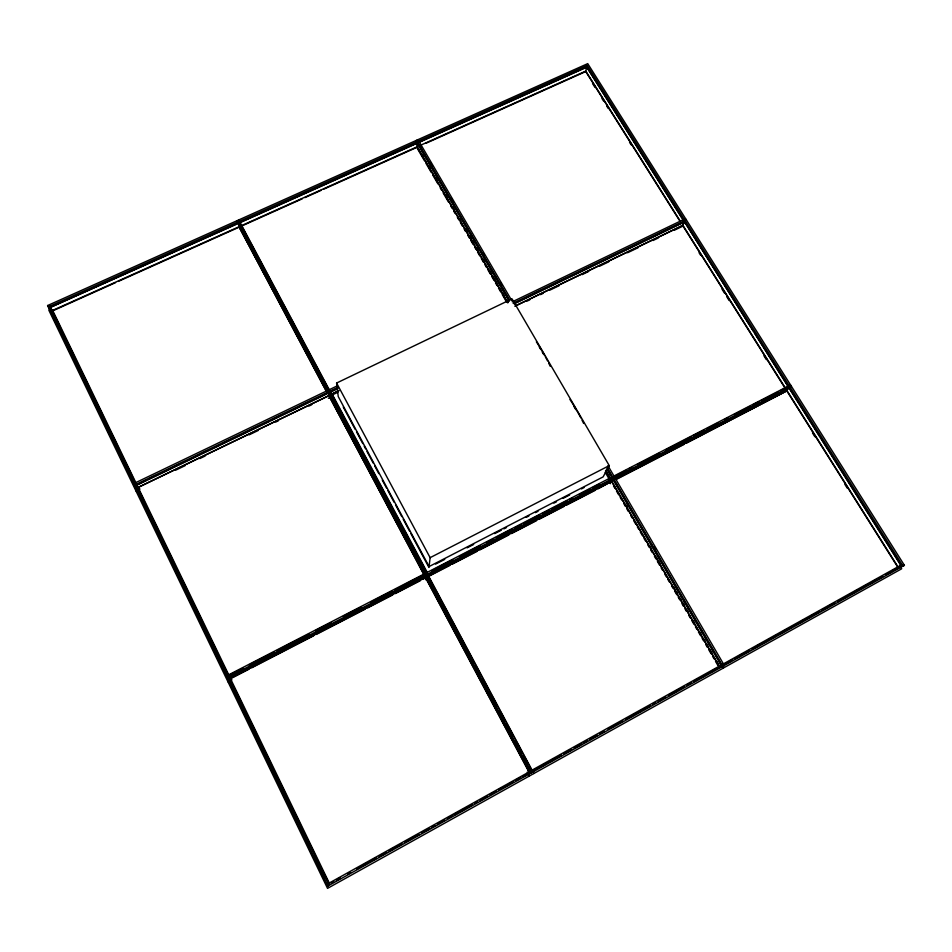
<?xml version="1.0" encoding="UTF-8"?>
<svg xmlns="http://www.w3.org/2000/svg" width="952" height="952" viewBox="0 0 952 952"><rect width="100%" height="100%" fill="white"/><g stroke="black" fill="none" stroke-linecap="round" stroke-linejoin="round"><path stroke-width="1.43" d="M417.024 147.953L417.297 143.978M607.352 468.015L722.818 666.317L721.985 666.817L722.056 665.936L719.831 667.257L605.543 470.74M329.237 882.921L230.348 678.383L425.699 577.447L423.009 579.304M425.937 575.71L426.02 574.996M427.603 574.175L427.519 574.889L789.172 388.142M429.078 566.559L430.125 557.67L336.603 383.037L512.045 298.88L609.244 465.611L603.116 476.892L429.078 566.559L338.246 396.556L336.603 383.037M674.409 230.205L682.453 226.35L685.012 220.614L789.113 385.643L788.173 386.774L684.428 221.578L753.294 330.784M585.48 72.304L587.146 65.486L418.725 140.956L418.666 142.586L586.718 67.235L683.512 220.757M328.345 884.444L328.666 883.349L228.778 676.836M903.15 566.035L904.4 565.309L587.729 63.629L47.6 305.532L327.607 886.169L328.654 884.813M682.489 225.231L683.679 222.625M227.956 677.265L227.516 678.181L227.076 677.705L791.421 386.333L790.481 387.464M530.347 771.727L328.642 393.045L328.975 392.391L331.772 397.638M608.268 479.832L608.923 478.654L605.198 472.24M611.934 477.725L612.457 476.797M611.339 480.712L612.767 478.202L621.144 492.6M611.517 480.998L613.326 478.285M718.51 666.507L719.081 666.174L611.624 481.391L598.13 488.816M614.29 478.451L614.825 477.511M897.903 566.749L787.066 390.748L686.594 443.108M530.145 771.346L328.666 883.349M531.038 773.036L237.215 220.614M533.025 771.893L531.585 771.858M721.045 665.21L721.878 664.71L531.085 770.68M723.508 665.96L724.353 665.472L607.995 465.778M723.27 668.09L721.783 665.531M901.996 564.572L900.747 565.309L789.077 388.19L790.005 387.071L901.996 564.572L722.58 664.353M337.448 879.386L340.042 877.934M363.438 864.928L366.032 863.488M369.935 861.31L375.136 858.43M380.336 855.539L382.93 854.087M390.725 849.755L393.331 848.303M406.325 841.08L408.92 839.64M412.823 837.462L418.023 834.571M423.212 831.691L425.818 830.239M455.71 813.615L463.505 809.283M466.099 807.843L468.705 806.392M493.398 792.659L495.992 791.219M498.586 789.767L501.192 788.327M508.987 783.996L511.581 782.544M515.484 780.378L520.684 777.486M532.703 770.799L537.88 767.919M543.068 765.039L545.651 763.599M553.433 759.279L556.028 757.84M558.61 756.388L561.204 754.948M565.095 752.794L570.272 749.914M575.46 747.022L578.054 745.583M591.002 738.383L593.596 736.943M601.366 732.612L603.961 731.172M607.852 729.018L613.028 726.138M633.758 714.607L641.541 710.275M644.123 708.835L646.717 707.395M676.515 690.831L684.298 686.499M686.88 685.059L689.474 683.619M697.257 679.3L699.839 677.86M708.907 672.814L715.392 669.208M719.284 667.054L721.866 665.615M726.067 663.27L732.564 659.665M736.467 657.487L744.262 653.155M746.856 651.715L749.462 650.264M757.256 645.932L759.851 644.492M768.942 639.435L776.737 635.103M779.331 633.651L792.326 626.428M800.12 622.096L804.023 619.931M811.818 615.587L814.412 614.147M817.006 612.707L819.612 611.255M822.207 609.816L833.904 603.306M849.493 594.643L852.088 593.191M854.682 591.751L857.288 590.311M861.179 588.134L867.677 584.528M871.58 582.362L876.768 579.471M892.357 570.795L894.963 569.356M897.558 567.916L900.152 566.464M448.309 817.827L452.2 815.662M491.161 793.992L495.064 791.826M551.184 760.624L555.064 758.458M583.576 742.608L587.467 740.442M626.345 718.819L630.236 716.666M669.113 695.043L672.993 692.877M695.031 680.632L698.911 678.467M754.805 647.384L758.684 645.23M780.628 633.02L784.507 630.867M331.248 883.373L333.831 881.933M336.425 880.493L340.304 878.339M348.075 874.019L350.669 872.579M356.679 869.14L361.022 866.82M361.867 866.26L369.638 861.929M373.969 859.62L376.564 858.18M379.146 856.74L386.917 852.421M389.07 851.124L393.39 848.815M394.247 848.244L402.03 843.912M404.612 842.472L408.92 840.176M409.8 839.593L419.285 834.416M421.867 832.976L429.638 828.656M431.827 827.347L434.814 825.777M437.408 824.337L441.288 822.171M442.192 821.576L444.774 820.136M447.369 818.696L451.653 816.411M454.235 814.971L462.006 810.652M462.922 810.057L472.359 804.892M474.584 803.571L477.547 802.012M480.129 800.572L487.9 796.253M490.125 794.92L494.374 792.647M500.49 789.16L504.727 786.887M505.667 786.269L513.449 781.949M517.674 779.688L520.268 778.248M522.862 776.808L530.621 772.488M531.264 772.048L535.464 769.799M536.428 769.168L545.793 764.051M546.757 763.421L554.504 759.113M557.087 757.685L561.299 755.424M563.881 753.996L571.628 749.688M574.211 748.248L581.958 743.94M584.195 742.596L587.122 741.061M589.704 739.633L597.451 735.325M599.7 733.98L603.913 731.731M610.03 728.232L614.242 725.983M615.194 725.364L622.941 721.057M625.523 719.617L629.736 717.368M630.688 716.749L640.065 711.62M642.648 710.18L650.406 705.872M652.632 704.539L655.571 703.004M658.153 701.564L665.9 697.257M668.482 695.817L676.229 691.509M678.455 690.176L681.037 688.736M688.784 684.428L691.366 683M693.96 681.561L698.185 679.3M699.125 678.693L708.514 673.552M710.739 672.219L723.722 665.091M724.639 664.496L732.409 660.176M734.992 658.736L739.264 656.452M740.168 655.857L749.629 650.68M752.223 649.24L759.993 644.921M762.171 643.623L771.644 638.435M772.524 637.864L775.118 636.424M777.701 634.984L792.373 626.916M793.23 626.345L802.738 621.144M803.583 620.585L807.915 618.264M808.76 617.705L818.28 612.505M822.171 610.339L828.645 606.733M830.763 605.472L835.118 603.14M837.712 601.7L840.307 600.26M841.116 599.712L850.66 594.488M851.469 593.953L861.024 588.729M863.119 587.479L869.581 583.885M870.092 583.683L872.687 582.243M873.46 581.72L876.054 580.28M878.636 578.84L883.051 576.484M885.634 575.044L893.416 570.712M894.166 570.212L901.937 565.893M327.607 886.169L904.4 565.309M790.529 384.917L226.29 676.051L226.719 676.539M227.98 675.182L228.409 675.658L242.927 668.173M249.091 664.996L257.445 660.676M258.289 660.236L274.081 652.096M276.711 650.728L285.172 646.372M285.921 645.98L303.652 636.828M304.342 636.471L308.936 634.103M315.54 630.7L331.379 622.525M343.255 616.396L351.704 612.029M352.502 611.624L360.915 607.281M370.982 602.08L379.324 597.773M380.217 597.309L392.105 591.18M394.747 589.823L421.427 576.043M422.462 575.508L425.104 574.151M431.684 570.748L452.759 559.871M459.34 556.48L480.415 545.603M486.996 542.2L493.588 538.808M496.218 537.452L512.021 529.288M514.651 527.932L521.244 524.54M523.874 523.172L539.677 515.02M542.307 513.663L548.899 510.26M551.529 508.903L567.332 500.752M569.962 499.383L572.604 498.027M579.185 494.623L589.716 489.197M592.358 487.829L598.939 484.437M614.564 476.369L626.571 470.181M629.034 468.896L631.664 467.539M638.245 464.148L659.415 453.223M665.888 449.88L690.95 436.944M693.58 435.588L704.052 430.185M706.682 428.828L718.546 422.712M725.103 419.32L727.744 417.964M734.313 414.572L750.116 406.421M752.699 405.076L759.268 401.685M761.897 400.328L777.748 392.153M780.295 390.844L786.864 387.452M228.825 677.503L426.21 575.579M428.483 575.163L471.966 552.695M474.596 551.339L504.905 535.678M507.547 534.322L532.573 521.387M536.535 519.352L590.561 491.446M593.191 490.078L611.636 480.558M616.61 477.987L647.122 462.232M650.894 460.28L704.944 432.351M707.562 431.006L733.849 417.428M737.788 415.393L761.636 403.077M764.277 401.708L786.685 390.13M229.111 678.55L426.329 576.674M427.638 575.996L786.864 390.415M427.591 576.472L611.624 481.391M616.039 479.106L787.066 390.748M231.955 678.026L249.079 669.173M251.721 667.816L313.648 635.817M316.278 634.46L365.032 609.268M367.674 607.9L392.7 594.964M395.342 593.608L420.368 580.672M428.852 576.293L449.844 565.44M452.474 564.084L477.404 551.196M480.022 549.84L508.892 534.929M511.522 533.572L536.452 520.684M539.082 519.328L564.012 506.44M566.642 505.095L595.512 490.173M616.979 479.082L683.964 444.465M227.98 681.822L231.931 679.776M425.496 579.708L428.138 578.316M430.125 557.67L609.244 465.611M435.54 564.108L444.739 559.371M467.087 547.852L473.656 544.461M494.695 533.62L501.264 530.24M503.894 528.884L506.523 527.527M526.242 517.364L528.872 516.008M535.44 512.616L538.07 511.272M553.85 503.144L556.468 501.787M563.048 498.396L569.617 495.004M581.446 488.911L584.076 487.555M337.853 387.404L134.256 485.222L134.898 486.163M513.092 303.212L686.404 219.948M136.731 484.782L146.394 480.141M149.059 478.856L199.587 454.58M202.252 453.295L219.698 444.905M222.316 443.656L269.118 421.165M271.796 419.88L328.975 392.391L329.404 395.437L424.449 573.901M330.32 391.748L335.663 389.178M515.687 302.665L639.458 243.188M640.315 242.772L684.714 221.447M136.243 485.52L337.984 388.547M514.163 303.878L684.393 222.054M332.224 393.712L338.888 390.51M229.039 675.408L138.123 487.4L328.892 395.627L424.009 574.282M515.258 305.985L682.905 225.338L785.21 387.797M137.124 487.924L329.713 395.282L329.285 392.248M330.737 394.782L338.769 390.927M514.961 306.175L682.929 225.362M175.858 470.098L185.176 465.611M199.825 458.567L205.156 456.008M249.103 434.862L258.42 430.375M275.735 422.045L278.4 420.76M309.031 406.028L311.697 404.743M527.134 301.082L529.812 299.785M540.522 294.632L543.199 293.347M549.899 290.122L559.264 285.612M582.029 274.664L588.729 271.439M599.439 266.286L608.804 261.776M627.547 252.756L638.268 247.603M652.989 240.523L658.344 237.94M332.724 396.246L332.534 394.83L337.889 392.248M140.004 489.03L135.981 490.958M328.404 398.329L331.379 396.841M337.27 385.857L133.518 483.699L134.172 484.639M512.283 301.82L685.559 218.627M135.172 482.902L49.897 306.223L237.94 221.959L238.297 223.446L49.968 307.544L57.049 322.216M240.344 222.197L417.5 142.776L417.357 147.155L323.93 189.103M419.142 142.05L586.872 66.854L681.894 217.544M135.957 482.902L52.669 310.4L238.988 226.766L326.584 391.284M240.796 225.945L417.059 146.822L507.654 302.617M420.118 145.454L585.777 71.091L680.335 221.257M54.442 309.745L51.729 310.971L56.227 320.277M115.573 282.637L52.181 311.102L49.968 307.544L238.69 222.935L239.666 226.933L118.274 281.435M241.32 226.183L302.26 198.825M304.961 197.611L321.217 190.317M425.782 143.371L585.73 71.555L680.133 221.495M47.6 305.532L49.516 307.401L52.098 312.756M138.123 487.4L138.576 488.043M587.146 65.486L684.179 219.293M754.876 333.295L788.125 386.012M819.958 436.492L789.089 387.559L786.59 390.558L897.319 566.44M821.54 439.003L901.461 565.738M900.057 566.309L901.699 568.772L327.536 888.371L48.814 310.138M683.453 226.755L784.829 387.762M592.56 83.55L594.917 87.298M601.997 98.544L603.568 101.043M606.721 106.041L608.292 108.54M629.534 142.288L631.105 144.787M699.066 252.756L700.648 255.267M722.032 289.218L724.401 292.99M726.781 296.762L729.149 300.534M763.98 355.87L766.36 359.642M812.496 432.946L814.864 436.706M844.9 484.413L847.268 488.174M52.669 310.4L53.241 311.316M49.897 306.223L135.172 482.509M417.976 139.658L511.748 300.594M420.165 145.144L421.665 147.715M430.637 163.125L432.137 165.707M450.832 197.79L453.092 201.681M482.985 253.006L484.473 255.564M500.181 282.53L501.68 285.1M654.333 547.198L655.821 549.756M416.536 140.301L509.534 300.023M418.832 145.073L424.961 155.604M425.52 156.556L442.121 185.081M442.609 185.914L508.725 299.487M607.721 469.538L610.708 474.655M621.692 493.529L708.669 642.945M709.181 643.826L715.368 654.441M715.904 655.357L721.318 664.651M416.488 141.943L509.249 301.308M606.829 468.979L721.985 666.817M421.962 154.438L423.45 156.997M428.65 165.957L430.149 168.516M435.35 177.465L436.837 180.023M445.774 195.374L447.262 197.933M452.462 206.893L453.949 209.452M459.161 218.401L460.649 220.959M465.492 229.277L466.98 231.848M469.586 236.31L471.073 238.869M472.216 240.844L473.715 243.415M476.274 247.829L477.761 250.388M482.676 258.837L484.461 261.907M489.411 270.404L490.899 272.974M493.386 277.258L494.873 279.817M496.135 281.97L497.634 284.541M499.871 288.397L501.573 291.324M502.87 293.537L504.358 296.108M506.607 299.963L508.094 302.534M605.686 470.324L609.411 476.714M625.761 504.834L627.249 507.38M649.538 545.71L651.025 548.269M656.226 557.206L657.713 559.764M658.796 561.632L660.283 564.191M673.314 586.599L674.801 589.157M675.944 591.121L677.443 593.679M680.002 598.094L681.489 600.652M682.667 602.664L684.155 605.222M686.701 609.589L688.177 612.148M693.104 620.609L694.591 623.179M699.815 632.152L701.303 634.71M703.79 638.982L705.277 641.529M706.527 643.683L708.014 646.253M710.251 650.097L711.965 653.036M716.963 661.64L718.653 664.532M417.214 146.894L507.809 302.676M417.773 149.238L424.497 160.805M425.996 163.375L431.22 172.371M432.72 174.942L437.944 183.95M440.193 187.806L441.68 190.376M443.18 192.947L448.416 201.943M450.653 205.799L452.152 208.369M453.64 210.939L455.139 213.51M457.377 217.365L458.876 219.936M460.375 222.506L462.612 226.362M464.112 228.944L465.599 231.514M467.848 235.37L469.336 237.94M470.835 240.511L473.073 244.366M474.572 246.937L476.06 249.507M477.559 252.078L479.796 255.933M481.295 258.504L483.533 262.359M485.032 264.93L486.531 267.5M488.019 270.07L490.268 273.926M491.756 276.496L494.005 280.364M495.492 282.934L496.992 285.505M498.491 288.075L500.728 291.931M502.228 294.501L506.702 302.212M613.493 485.877L614.98 488.435M616.468 491.006L618.705 494.85M620.192 497.408L621.68 499.967M623.917 503.81L625.404 506.381M626.892 508.939L628.379 511.498M630.617 515.341L632.104 517.9M633.604 520.47L635.829 524.314M637.328 526.872L638.816 529.431M640.303 532.001L642.541 535.845M644.028 538.404L645.515 540.962M647.753 544.806L649.24 547.376M650.728 549.935L652.215 552.493M654.452 556.337L655.94 558.895M657.427 561.466L659.665 565.309M661.152 567.868L662.651 570.427M664.877 574.27L666.364 576.841M667.864 579.399L669.351 581.958M671.588 585.801L673.076 588.36M674.563 590.93L676.801 594.774M678.288 597.332L679.776 599.891M682.013 603.735L683.5 606.305M684.988 608.863L686.475 611.422M688.712 615.266L690.2 617.836M691.699 620.395L693.925 624.238M695.412 626.797L696.912 629.355M698.399 631.926L700.636 635.769M702.124 638.328L703.611 640.886M705.848 644.73L707.336 647.301M708.823 649.859L711.061 653.703M712.548 656.261L714.036 658.82M715.523 661.39L717.76 665.234M609.03 481.058L610.494 483.664M343.291 407.099L355.132 429.269M356.524 431.875L362.795 443.62M364.188 446.226L365.58 448.832M366.972 451.438L373.243 463.172M374.636 465.79L378.813 473.608M382.299 480.129L386.476 487.948M387.869 490.566L394.14 502.299M395.532 504.905L401.803 516.638M403.196 519.245L409.467 530.978M410.859 533.596L428.971 567.499M332.534 394.83L427.234 572.402M238.738 219.924L533.87 773.524M240.487 224.029L328.797 389.689M330.808 393.462L383.692 492.66M385.084 495.266L391.343 507.023M392.736 509.629L398.995 521.375M400.387 523.993L426.139 572.283M427.388 574.639L499.895 710.656M500.288 711.382L531.275 769.513M238.547 222.673L241.332 227.885M242.724 230.503L249.876 243.914M250.376 244.866L257.564 258.349M258.028 259.23L263.145 268.833M265.679 273.581L270.832 283.256M273.331 287.944L278.519 297.69M279.912 300.308L281.316 302.926M281.673 303.617L285.16 310.138M285.505 310.804L289.003 317.361M289.325 317.98L295.596 329.725M295.989 330.463L303.248 344.088M303.676 344.898L310.899 358.452M311.363 359.32L316.457 368.888M316.945 369.804L326.036 386.857M333.176 400.257L334.568 402.875M335.961 405.504L342.244 417.297M343.648 419.915L349.931 431.72M351.324 434.338L355.524 442.204M359.011 448.761L363.2 456.627M367.389 464.481L370.887 471.038M372.28 473.656L373.672 476.286M375.076 478.904L376.468 481.522M377.873 484.151L381.359 490.697M382.752 493.326L386.952 501.192M390.439 507.737L394.628 515.603M398.817 523.469L402.315 530.026M403.707 532.644L405.1 535.274M406.504 537.892L407.896 540.51M409.3 543.128L412.787 549.685M414.18 552.303L418.38 560.169M422.569 568.035L425.354 573.283M430.233 582.434L434.612 590.645M436.004 593.274L440.205 601.14M442.775 605.972L447.892 615.575M448.356 616.432L449.749 619.05M452.093 623.453L458.376 635.258M458.805 636.055L466.063 649.692M467.468 652.31L472.739 662.199M475.155 666.745L479.356 674.611M481.795 679.204L483.188 681.822M483.545 682.489L487.043 689.046M488.435 691.676L489.84 694.294M491.232 696.923L496.42 706.658M498.919 711.358L504.084 721.045M505.476 723.663L511.748 735.432M514.996 741.525L517.329 745.892M519.899 750.712L521.291 753.341M522.696 755.959L526.884 763.837M528.467 766.812L529.871 769.43M237.583 222.102L327.25 390.439M239.833 226.528L287.909 316.79M289.277 319.372L326.929 390.046M329.559 394.997L404.053 534.846M405.445 537.463L424.937 574.056M529.931 771.179L426.163 576.353L228.956 678.217L232.169 684.881M239.523 226.659L327.167 391.236M425.841 576.519L529.61 771.358M425.699 577.447L529.145 771.751M326 390.772L238.988 226.766M423.949 574.77L328.892 395.627M426.341 579.256L528.907 771.917M527.277 772.084L529.348 776.035M228.409 675.658L135.91 484.425L328.833 884.277M63.284 334.914L74.208 357.535M75.482 360.201L83.835 377.492M88.976 388.142L99.889 410.752M103.102 417.404L109.516 430.709M116.584 445.346L127.497 467.967M128.782 470.633L134.553 482.604M137.624 488.959L138.909 491.625M142.134 498.301L148.583 511.652M156.306 527.682L164.684 545.032M169.837 555.718L174.347 565.06M175.632 567.725L180.797 578.411M182.082 581.077L188.52 594.429M196.897 611.791L204.632 627.808M209.785 638.494L214.295 647.836M219.448 658.522L220.733 661.188M222.03 663.853L227.825 675.872M235.394 691.545L241.82 704.873M248.9 719.533L251.471 724.865M252.756 727.53L257.897 738.205M261.122 744.869L267.548 758.197M275.913 775.523L283.625 791.517M288.777 802.179L293.275 811.509M300.999 827.502L309.352 844.829M314.505 855.491L319.003 864.821M324.156 875.483L325.441 878.149M62.201 332.891L66.7 342.22M76.362 362.236L82.8 375.576M89.881 390.249L92.451 395.58M95.676 402.256L98.889 408.92M102.102 415.596L108.54 428.935M116.917 446.274L118.203 448.939M119.488 451.605L124.641 462.279M129.781 472.954L132.364 478.285M135.731 485.258L137.017 487.936M142.193 498.658L144.775 504.013M149.94 514.723L151.237 517.4M156.402 528.11L160.924 537.487M168.683 553.564L175.144 566.952M186.128 589.716L189.365 596.416M196.469 611.148L199.051 616.503M202.288 623.203L203.585 625.88M208.75 636.591L213.272 645.968M222.97 666.055L227.492 675.432M228.944 678.431L230.229 681.108M235.394 691.807L239.916 701.172M248.948 719.902L254.113 730.601M262.502 747.998L263.799 750.664M267.024 757.364L270.249 764.051M275.414 774.749L277.996 780.104M287.683 800.168L294.132 813.543M305.116 836.284L308.341 842.972M315.433 857.681L318.016 863.036M63.07 335.509L66.307 342.208M79.218 368.971L81.801 374.326M103.114 418.499L104.399 421.177M117.322 447.94L120.547 454.639M131.519 477.392L134.101 482.747M144.906 505.131L146.191 507.797M169.373 555.837L171.943 561.18M195.124 609.209L197.695 614.552M248.389 719.617L250.316 723.615M274.128 772.964L276.056 776.963M48.433 306.865L327.797 886.098M239 222.804L239.975 226.79M328.476 391.915L328.642 393.045M330.035 391.165L330.189 392.295M569.95 399.483A57.191 14.435 63.1 0 1 576.115 409.384M576.722 410.419A57.191 14.435 63.1 0 1 580.839 417.928M581.981 420.118A57.191 14.435 63.1 0 1 583.635 423.438M536.369 341.863A56.501 14.101 63.8 0 1 541.617 350.205M542.354 351.466A56.501 14.101 63.8 0 1 544.556 355.334M545.282 356.643A56.501 14.101 63.8 0 1 547.555 360.915M548.661 363.093A56.501 14.101 63.8 0 1 550.28 366.377M573.699 406.064A55.942 14.113 63.1 0 1 575.936 409.812M539.308 347.111A55.276 13.792 63.8 0 1 540.76 349.491M542.212 351.942A55.276 13.792 63.8 0 1 543.652 354.453M417.285 141.598L417.238 143.228L239.821 222.768L239.464 221.28L417.285 141.598"/></g></svg>
